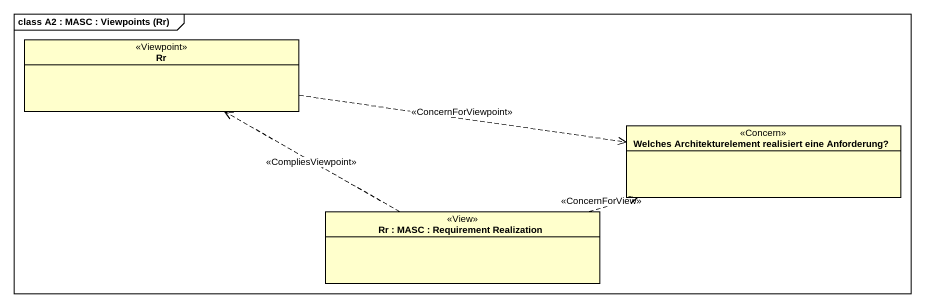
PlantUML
@startuml
mainframe class A2 : MASC : Viewpoints (Rr)
hide circle
hide empty members
class Rr <<Viewpoint>>
class "Welches Architekturelement realisiert eine Anforderung?" as Welches_Architekturelement <<Concern>>
class "Rr : MASC : Requirement Realization" as Rr_MASC_Requirement <<View>>
Rr .right.> Welches_Architekturelement : <<ConcernForViewpoint>>
Rr_MASC_Requirement .left.> Rr : <<CompliesViewpoint>>
Rr_MASC_Requirement .right.> Welches_Architekturelement : <<ConcernForView>>
@enduml
